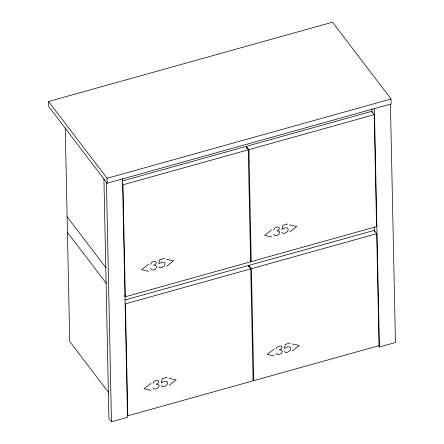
<?xml version="1.0" encoding="UTF-8"?>
<svg xmlns="http://www.w3.org/2000/svg" width="444" height="444" viewBox="0 0 444 444"><rect width="100%" height="100%" fill="white"/><g stroke="black" fill="none" stroke-linecap="round" stroke-linejoin="round"><path stroke-width="0.67" d="M150.522 264.297L151.548 262.498L153.496 261.444L155.505 261.394L156.36 262.67L155.467 264.33L153.58 265.318L155.489 265.284L156.76 266.578L155.561 268.836L153.674 269.924L151.548 269.958L150.461 268.598M153.013 383.344L154.04 381.54L155.994 380.486L158.003 380.436L158.852 381.712L157.964 383.372L156.072 384.36L157.981 384.326L159.257 385.62L158.058 387.878L156.171 388.966L154.04 389L152.952 387.64M273.659 229.914L274.686 228.116L276.64 227.056L278.649 227.006L279.498 228.283L278.61 229.942L276.717 230.936L278.627 230.897L279.903 232.195L278.704 234.454L276.817 235.542L274.686 235.575L273.598 234.216M276.157 348.956L277.178 347.158L279.132 346.098L281.141 346.048L281.99 347.325L281.102 348.984L279.215 349.977L281.124 349.939L282.395 351.237L281.196 353.496L279.309 354.584L277.184 354.617L276.09 353.258M166.655 266.3L173.604 260.8L166.506 259.285M289.793 231.918L296.747 226.418L289.643 224.897M169.147 385.342L176.102 379.842L168.998 378.327M292.285 350.96L299.239 345.46L292.141 343.945M148.474 264.319L141.519 269.763L148.623 271.339M271.611 229.937L264.657 235.376L271.761 236.952M150.966 383.361L144.011 388.805L151.115 390.381M274.109 348.978L267.155 354.417L274.253 355.994M48.557 101.498L332.539 22.2L391.042 98.99L391.142 103.946L107.165 183.244L48.662 106.449L48.557 101.498L107.06 178.294L107.165 183.244M107.06 178.294L391.042 98.99M122.444 180.947L245.748 146.514L248.263 149.817L250.61 261.782L125.302 296.775L124.464 295.676M246.437 148.407L246.392 146.337L371.695 111.344L374.209 114.646L376.556 226.612L251.249 261.605L249.994 259.956M122.122 183.705L122.955 184.804L248.263 149.817M246.392 146.337L248.906 149.634L374.209 114.646M164.591 258.341L159.662 259.718L158.813 263.841L161.788 262.188L164.308 262.304L165.146 263.869L164.385 265.945L161.76 267.671L159.59 267.682L158.724 266.678M287.729 223.954L282.8 225.33L281.951 229.454L284.931 227.805L287.446 227.922L288.289 229.481L287.523 231.563L284.898 233.283L282.728 233.294L281.862 232.29M124.936 299.989L248.24 265.556L250.755 268.859L253.102 380.824L127.794 415.817L125.452 303.846L250.755 268.859M248.912 266.761L248.884 265.379L374.192 230.386L376.701 233.688L379.048 345.654L253.746 380.647L252.908 379.548M248.884 265.379L251.398 268.676L376.701 233.688M167.083 377.383L162.154 378.76L161.305 382.883L164.286 381.23L166.8 381.346L167.643 382.911L166.877 384.987L164.252 386.713L162.082 386.724L161.216 385.719M290.226 342.996L285.298 344.372L284.449 348.496L287.423 346.847L289.943 346.964L290.781 348.523L290.015 350.605L287.39 352.325L285.226 352.336L284.36 351.332M103.929 179.004L108.947 418.503L111.461 421.8L127.506 417.321L122.505 178.516M378.56 345.882L379.398 346.98L395.443 342.502L390.454 104.384M67.111 216.772L106.049 267.887M67.438 232.329L106.377 283.444M108.663 392.585L69.719 341.469L65.246 127.872M374.409 108.863L379.398 346.98M371.967 108.919L372.044 112.487M374.442 227.1L374.542 231.835M248.906 149.634L251.249 261.605M251.398 268.676L253.746 380.647M122.955 184.804L125.302 296.775M106.443 182.301L111.461 421.8"/></g></svg>
